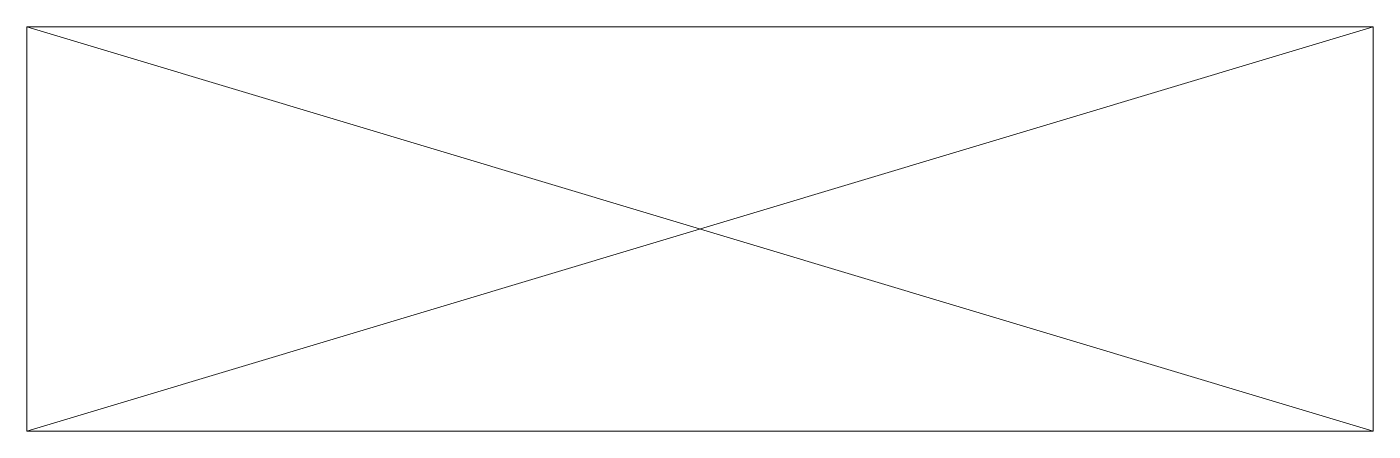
# Model space of a CAD drawing. Header units: metres. Extents: x -712.6 to -692.6, y 0 to 6.
import ezdxf

# ---------------------------------------------------------------- set-up
doc = ezdxf.new("R2010")
doc.units = ezdxf.units.M
doc.layers.add('A-DETL-GENF', color=92, linetype='Continuous', lineweight=18)

# ---------------------------------------------------------------- blocks, each defined once
blk = doc.blocks.new('31 stelblokje - generiek-279591-00_0 Basismaterialen')
at = {"layer": 'A-DETL-GENF'}
for p, q in [((-692.619, 6), (-712.619, 6)), ((-712.619, 6), (-712.619, 0)), ((-712.619, 6), (-692.619, 6)), ((-712.619, 0), (-712.619, 6)), ((-712.619, 6), (-692.619, 0)), ((-712.619, 0), (-692.619, 6)), ((-692.619, 0), (-692.619, 6)), ((-692.619, 6), (-692.619, 0)), ((-712.619, 0), (-692.619, 0)), ((-692.619, 0), (-712.619, 0))]:
    blk.add_line(p, q, dxfattribs=at)

msp = doc.modelspace()

# ---------------------------------------------------------------- block references
msp.add_blockref('31 stelblokje - generiek-279591-00_0 Basismaterialen', (0, 0))

doc.saveas('drawing.dxf')
